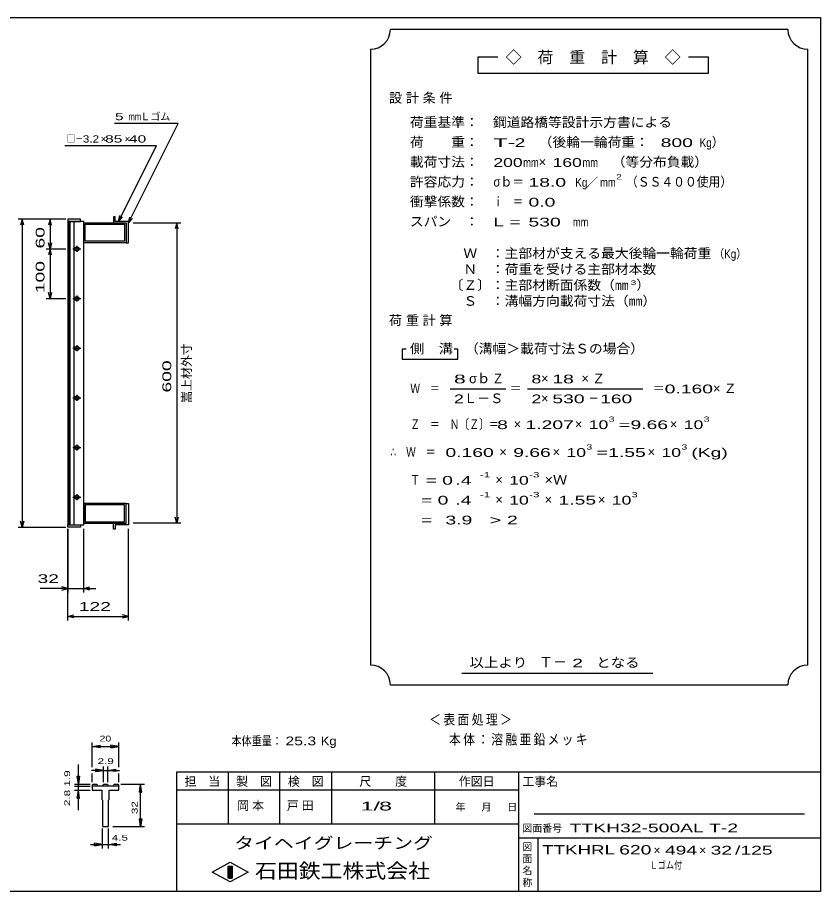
# Model space of a CAD drawing. Units: millimetres, scale not verified. Extents: x -1456 to 1385, y -1026 to 843.
# Drawn here: x -231 to 1385, y -917 to 843 of the extents above; entities that cross this region are included whole.
import ezdxf
from ezdxf.enums import TextEntityAlignment as Align

# ---------------------------------------------------------------- set-up
doc = ezdxf.new("R2010")
doc.units = ezdxf.units.MM
doc.header["$LTSCALE"] = 8
for name, color, linetype, lineweight in [('0_2', 150, 'Continuous', 25), ('16', 3, 'Continuous', 25), ('22', 2, 'Continuous', 25), ('32', 4, 'Continuous', 25)]:
    doc.layers.add(name, color=color, linetype=linetype, lineweight=lineweight)
doc.styles.add('ベクトル', font='')
doc.styles.get('ベクトル').set_extended_font_data('ベクトル')

msp = doc.modelspace()

# ---------------------------------------------------------------- linework, layer by layer
at = {"layer": '0_2'}
for p, q in [((-1383.2, 842.8), (1384.8, 842.8)), ((1384.8, 842.8), (1384.8, -917.2)), ((1384.8, -677.2), (88.8, -677.2)), ((88.8, -677.2), (88.8, -917.2)), ((192.8, -677.2), (192.8, -781.2)), ((296.8, -781.2), (296.8, -677.2)), ((400.8, -677.2), (400.8, -781.2)), ((608.8, -781.2), (608.8, -677.2)), ((776.8, -677.2), (776.8, -917.2)), ((776.8, -713.2), (88.8, -713.2)), ((1352.8, -761.2), (808.8, -761.2)), ((88.8, -781.2), (776.8, -781.2)), ((776.8, -809.2), (1384.8, -809.2)), ((816.8, -917.2), (816.8, -809.2)), ((160.8, -878), (196.8, -858)), ((196.8, -858), (232.8, -878)), ((196.8, -898), (160.8, -878)), ((192.8, -866), (200.8, -866)), ((192.8, -890), (192.8, -866)), ((192.8, -866), (194.4, -866)), ((194.4, -866), (194.4, -890)), ((196, -890), (196, -866)), ((196, -866), (197.6, -866)), ((232.8, -878), (196.8, -898)), ((197.6, -866), (197.6, -890)), ((199.2, -890), (199.2, -866)), ((199.2, -866), (200.8, -866)), ((200.8, -866), (200.8, -890)), ((200.8, -866), (200.8, -890)), ((200.8, -890), (192.8, -890)), ((194.4, -890), (196, -890)), ((197.6, -890), (199.2, -890)), ((1384.8, -917.2), (-1383.2, -917.2))]:
    msp.add_line(p, q, dxfattribs=at)
at = {"layer": '16'}
for p, q in [((-34.8, 441.3), (-37.8, 441.3)), ((-37.8, 441.3), (-37.8, 429.3)), ((-34.8, 432.3), (-34.8, 441.3)), ((-104.8, 436.8), (-129.8, 436.8)), ((-129.8, 436.8), (-129.8, 432.3)), ((-129.8, 432.3), (-104.8, 432.3)), ((-129.8, 432.3), (-129.8, -178.7)), ((-97.8, 432.3), (-129.8, 432.3)), ((-128.3, 432.3), (-128.3, -178.7)), ((-125.3, -178.7), (-125.3, 432.3)), ((-117.8, 432.3), (-117.8, -178.7)), ((-104.8, 432.3), (-104.8, 436.8)), ((-97.8, -178.7), (-97.8, 432.3)), ((-97.8, 429.3), (-12.8, 429.3)), ((-97.8, 389.3), (-97.8, 429.3)), ((-94.8, 426.3), (-15.8, 426.3)), ((-94.8, 392.3), (-94.8, 426.3)), ((-37.8, 429.3), (-12.8, 429.3)), ((-7.8, 432.3), (-34.8, 432.3)), ((-15.8, 426.3), (-15.8, 392.3)), ((-12.8, 429.3), (-12.8, 389.3)), ((-12.8, 429.3), (-12.8, 389.3)), ((-7.8, 389.3), (-7.8, 432.3)), ((-12.8, 389.3), (-97.8, 389.3)), ((-15.8, 392.3), (-94.8, 392.3)), ((-12.8, 389.3), (-7.8, 389.3)), ((-119.8, 376.8), (-103.8, 376.8)), ((-109.8, 379.8), (-113.8, 379.8)), ((-113.8, 373.8), (-109.8, 373.8)), ((-111.8, 382.8), (-111.8, 370.8)), ((-111.8, 282.8), (-111.8, 270.8)), ((-119.8, 276.8), (-103.8, 276.8)), ((-109.8, 279.8), (-113.8, 279.8)), ((-113.8, 273.8), (-109.8, 273.8)), ((-119.8, 176.8), (-103.8, 176.8)), ((-109.8, 179.8), (-113.8, 179.8)), ((-111.8, 182.8), (-111.8, 170.8)), ((-113.8, 173.8), (-109.8, 173.8)), ((-119.8, 76.8), (-103.8, 76.8)), ((-109.8, 79.8), (-113.8, 79.8)), ((-113.8, 73.8), (-109.8, 73.8)), ((-111.8, 82.8), (-111.8, 70.8)), ((-111.8, -17.2), (-111.8, -29.2)), ((-119.8, -23.2), (-103.8, -23.2)), ((-109.8, -20.2), (-113.8, -20.2)), ((-113.8, -26.2), (-109.8, -26.2)), ((-119.8, -123.2), (-103.8, -123.2)), ((-109.8, -120.2), (-113.8, -120.2)), ((-111.8, -117.2), (-111.8, -129.2)), ((-113.8, -126.2), (-109.8, -126.2)), ((-12.8, -135.7), (-97.8, -135.7)), ((-97.8, -135.7), (-97.8, -175.7)), ((-15.8, -138.7), (-94.8, -138.7)), ((-94.8, -138.7), (-94.8, -172.7)), ((-15.8, -172.7), (-15.8, -138.7)), ((-12.8, -175.7), (-12.8, -135.7)), ((-12.8, -135.7), (-7.8, -135.7)), ((-12.8, -175.7), (-12.8, -135.7)), ((-7.8, -135.7), (-7.8, -178.7)), ((-97.8, -175.7), (-12.8, -175.7)), ((-94.8, -172.7), (-15.8, -172.7)), ((-37.8, -187.7), (-37.8, -175.7)), ((-37.8, -175.7), (-12.8, -175.7)), ((-129.8, -178.7), (-104.8, -178.7)), ((-129.8, -183.2), (-129.8, -178.7)), ((-129.8, -178.7), (-97.8, -178.7)), ((-104.8, -183.2), (-129.8, -183.2)), ((-104.8, -178.7), (-104.8, -183.2)), ((-34.8, -187.7), (-37.8, -187.7)), ((-7.8, -178.7), (-34.8, -178.7)), ((-34.8, -178.7), (-34.8, -187.7))]:
    msp.add_line(p, q, dxfattribs=at)
for centre, radius, start, end in [((-113.8, 376.8), 3, 90, 270), ((-111.8, 376.8), 4, 46.6, 133.4), ((-111.8, 376.8), 4, 226.6, 313.4), ((-109.8, 376.8), 3, 270, 90), ((-113.8, 276.8), 3, 90, 270), ((-111.8, 276.8), 4, 46.6, 133.4), ((-111.8, 276.8), 4, 226.6, 313.4), ((-109.8, 276.8), 3, 270, 90), ((-113.8, 176.8), 3, 90, 270), ((-111.8, 176.8), 4, 46.6, 133.4), ((-109.8, 176.8), 3, 270, 90), ((-111.8, 176.8), 4, 226.6, 313.4), ((-113.8, 76.8), 3, 90, 270), ((-111.8, 76.8), 4, 46.6, 133.4), ((-111.8, 76.8), 4, 226.6, 313.4), ((-109.8, 76.8), 3, 270, 90), ((-113.8, -23.2), 3, 90, 270), ((-111.8, -23.2), 4, 46.6, 133.4), ((-111.8, -23.2), 4, 226.6, 313.4), ((-109.8, -23.2), 3, 270, 90), ((-113.8, -123.2), 3, 90, 270), ((-111.8, -123.2), 4, 46.6, 133.4), ((-109.8, -123.2), 3, 270, 90), ((-111.8, -123.2), 4, 226.6, 313.4)]:
    msp.add_arc(centre, radius, start, end, dxfattribs=at)
at = {"layer": '22', "color": 4}
for p, q in [((1319.2, 818.8), (519.2, 818.8)), ((479.2, 778.8), (479.2, -461.2)), ((1359.2, -461.2), (1359.2, 778.8)), ((735.2, 762.8), (695.2, 762.8)), ((695.2, 762.8), (695.2, 730.8)), ((1159.2, 762.8), (1119.2, 762.8)), ((1159.2, 730.8), (1159.2, 762.8)), ((695.2, 730.8), (1159.2, 730.8)), ((92.2, 629.3), (-35.8, 629.3)), ((-7.8, 429.3), (92.2, 629.3)), ((48.2, 584.3), (-135.8, 584.3)), ((-27.8, 432.3), (48.2, 584.3)), ((-27.8, 432.3), (-25.4, 443.98)), ((-27.8, 432.3), (-19.8, 441.1)), ((-7.8, 429.3), (-5.4, 440.98)), ((-133.8, 436.8), (-229.8, 436.8)), ((-221.8, 436.8), (-225, 424.8)), ((-218.6, 424.8), (-221.8, 436.8)), ((-221.8, 436.8), (-221.8, -183.2)), ((-133.8, 436.8), (-173.8, 436.8)), ((-165.8, 436.8), (-169, 424.8)), ((-162.6, 424.8), (-165.8, 436.8)), ((-165.8, 436.8), (-165.8, 376.8)), ((-7.8, 429.3), (0.2, 438.1)), ((1.2, 429.3), (97.2, 429.3)), ((89.2, 429.3), (86, 417.3)), ((92.4, 417.3), (89.2, 429.3)), ((89.2, 429.3), (89.2, -175.7)), ((-165.8, 376.8), (-169, 388.8)), ((-162.6, 388.8), (-165.8, 376.8)), ((-173.8, 376.8), (-133.8, 376.8)), ((-165.8, 376.8), (-169, 364.8)), ((-162.6, 364.8), (-165.8, 376.8)), ((-165.8, 376.8), (-165.8, 276.8)), ((-165.8, 276.8), (-169, 288.8)), ((-162.6, 288.8), (-165.8, 276.8)), ((-173.8, 276.8), (-133.8, 276.8)), ((551.2, 174.8), (543.2, 174.8)), ((543.2, 174.8), (543.2, 154.8)), ((655.2, 174.8), (647.2, 174.8)), ((655.2, 154.8), (655.2, 174.8)), ((543.2, 154.8), (655.2, 154.8)), ((639.2, 94.8), (751.2, 94.8)), ((795.2, 94.8), (1027.2, 94.8)), ((-221.8, -183.2), (-225, -171.2)), ((-218.6, -171.2), (-221.8, -183.2)), ((97.2, -175.7), (1.2, -175.7)), ((89.2, -175.7), (86, -163.7)), ((92.4, -163.7), (89.2, -175.7)), ((-229.8, -183.2), (-133.8, -183.2)), ((-129.8, -187.2), (-129.8, -315.2)), ((-129.8, -371.2), (-129.8, -187.2)), ((-97.8, -315.2), (-97.8, -187.2)), ((-7.8, -371.2), (-7.8, -187.2)), ((-129.8, -307.2), (-185.8, -307.2)), ((-129.8, -307.2), (-141.8, -304)), ((-141.8, -310.4), (-129.8, -307.2)), ((-129.8, -307.2), (-97.8, -307.2)), ((-97.8, -307.2), (-85.8, -304)), ((-85.8, -310.4), (-97.8, -307.2)), ((-97.8, -307.2), (-73.8, -307.2)), ((-129.8, -363.2), (-117.8, -360)), ((-117.8, -366.4), (-129.8, -363.2)), ((-129.8, -363.2), (-7.8, -363.2)), ((-7.8, -363.2), (-19.8, -360)), ((-19.8, -366.4), (-7.8, -363.2)), ((663.2, -477.2), (1047.2, -477.2)), ((519.2, -501.2), (1319.2, -501.2))]:
    msp.add_line(p, q, dxfattribs=at)
for centre, start, end in [((479.2, 818.8), 270, 0), ((1359.2, 818.8), 180, 270), ((479.2, -501.2), 0, 90), ((1359.2, -501.2), 90, 180)]:
    msp.add_arc(centre, 40, start, end, dxfattribs=at)
at = {"layer": '32'}
for p, q in [((-80.8, -666.8), (-80.8, -617.2)), ((-80.8, -625.2), (-64.8, -622.8)), ((-64.8, -627.6), (-80.8, -625.2)), ((-80.8, -625.2), (-27.467, -625.2)), ((-64.8, -627.6), (-64.8, -622.8)), ((-27.467, -625.2), (-43.467, -622.8)), ((-43.467, -627.6), (-43.467, -622.8)), ((-43.467, -627.6), (-27.467, -625.2)), ((-27.467, -666.8), (-27.467, -617.2)), ((-108.8, -701.2), (-108.8, -661.2)), ((-58, -697.2), (-58, -665.2)), ((-50.267, -665.2), (-50.267, -697.2)), ((-108.8, -701.2), (-111.2, -685.2)), ((-111.2, -685.2), (-106.4, -685.2)), ((-106.4, -685.2), (-108.8, -701.2)), ((-58, -673.2), (-82, -673.2)), ((-80.8, -697.2), (-80.8, -679.6)), ((-58, -673.2), (-74, -670.8)), ((-74, -670.8), (-74, -675.6)), ((-74, -675.6), (-58, -673.2)), ((-58, -673.2), (-50.267, -673.2)), ((-50.267, -673.2), (-34.267, -670.8)), ((-34.267, -675.6), (-50.267, -673.2)), ((-50.267, -673.2), (-26.267, -673.2)), ((-34.267, -670.8), (-34.267, -675.6)), ((-27.467, -697.2), (-27.467, -679.6)), ((-116.8, -701.2), (-84.8, -701.2)), ((-108.8, -713.2), (-108.8, -701.2)), ((-80.8, -705.2), (-79.467, -701.2)), ((-79.467, -701.2), (-71.733, -701.2)), ((-71.733, -701.2), (-70.4, -705.2)), ((-59.333, -705.2), (-58, -701.2)), ((-58, -701.2), (-50.267, -701.2)), ((-50.267, -701.2), (-48.933, -705.2)), ((-37.867, -705.2), (-36.533, -701.2)), ((-36.533, -701.2), (-28.8, -701.2)), ((-28.8, -701.2), (-27.467, -705.2)), ((-23.467, -701.2), (24.533, -701.2)), ((14.133, -717.2), (16.533, -701.2)), ((18.933, -717.2), (16.533, -701.2)), ((16.533, -786.534), (16.533, -701.2)), ((-116.8, -705.2), (-84.8, -705.2)), ((-116.8, -713.2), (-84.8, -713.2)), ((-111.2, -729.2), (-108.8, -713.2)), ((-106.4, -729.2), (-108.8, -713.2)), ((-108.8, -753.2), (-108.8, -713.2)), ((-80.8, -705.2), (-80.8, -713.2)), ((-27.467, -705.2), (-80.8, -705.2)), ((-80.8, -713.2), (-61.467, -713.2)), ((-61.467, -713.2), (-61.467, -731.867)), ((-46.8, -731.867), (-46.8, -713.2)), ((-46.8, -713.2), (-27.467, -713.2)), ((-27.467, -713.2), (-27.467, -705.2)), ((14.133, -717.2), (18.933, -717.2)), ((-111.2, -729.2), (-106.4, -729.2)), ((-61.467, -731.867), (-60.133, -733.2)), ((-60.133, -733.2), (-60.133, -786.533)), ((-48.133, -733.2), (-46.8, -731.867)), ((-48.133, -786.533), (-48.133, -733.2)), ((16.533, -786.534), (14.133, -770.534)), ((14.133, -770.534), (18.933, -770.534)), ((18.933, -770.534), (16.533, -786.534)), ((-60.133, -786.533), (-48.133, -786.533)), ((-60.133, -830.534), (-60.133, -790.534)), ((-48.133, -830.534), (-48.133, -790.534)), ((-39.467, -786.534), (24.533, -786.534)), ((-84.133, -822.534), (-60.133, -822.534)), ((-60.133, -822.534), (-76.133, -820.134)), ((-76.133, -824.934), (-76.133, -820.134)), ((-76.133, -824.934), (-60.133, -822.534)), ((-60.133, -822.534), (-48.133, -822.534)), ((-48.133, -822.534), (-32.133, -820.134)), ((-32.133, -824.934), (-48.133, -822.534)), ((-48.133, -822.534), (-24.133, -822.534)), ((-32.133, -824.934), (-32.133, -820.134))]:
    msp.add_line(p, q, dxfattribs=at)
msp.add_circle((-108.8, -705.2), 0.8, dxfattribs=at)

# ---------------------------------------------------------------- texts
at = {"layer": '0_2', "style": 'ベクトル'}
for s, height, p in [('担\u3000当', 17.6, (104.8, -695.6)), ('製\u3000図', 17.6, (208.8, -695.6)), ('検\u3000図', 17.6, (312.8, -695.6)), ('尺\u3000\u3000度', 17.6, (456.8, -695.6)), ('作図日', 17.6, (656.8, -695.6)), ('工事名', 17.6, (784.8, -695.6)), ('年', 14.66, (650.4, -747.2)), ('月', 14.66, (702.4, -747.2)), ('日', 14.66, (754.4, -747.2)), ('図面番号', 14.66, (784.8, -789.6)), ('図', 14.66, (784.8, -827.2)), ('面', 14.66, (784.8, -851.2)), ('名', 14.66, (784.8, -875.2)), ('称', 14.66, (784.8, -899.2))]:
    msp.add_text(s, height=height, dxfattribs=at).set_placement(p, align=Align.MIDDLE_LEFT)
at = {"layer": '0_2', "color": 222, "style": 'ベクトル'}
for s, height, width, p in [('タイヘイグレーチング', 23.46, 1.25, (204.8, -819.6)), ('石田鉄工株式会社', 29.33, 1.1, (246.8, -875.6))]:
    msp.add_text(s, height=height, dxfattribs=dict(at, width=width)).set_placement(p, align=Align.MIDDLE_LEFT)
at = {"layer": '22', "style": 'ベクトル'}
for s, height, p in [('◇\u3000荷\u3000重\u3000計\u3000算\u3000◇', 23.46, (751.2, 762.8)), ('Ｌゴム', 14.66, (16.2, 643.3)), ('×', 14.66, (-63.8, 598.3)), ('×', 14.66, (-15.8, 598.3)), ('）', 19.35, (1165.6, 592)), ('×', 19.35, (817.6, 552)), ('／', 17.6, (913.2, 510.8)), ('）', 19.35, (1014.4, 304)), ('σｂ', 19.35, (677.6, 116)), ('×', 19.35, (822.4, 116)), ('Ｌ－Ｓ', 19.35, (667.2, 76)), ('×', 19.35, (822.4, 76)), ('×', 19.35, (767.2, 24)), ('×', 19.35, (890.4, 24)), ('×', 19.35, (1081.6, 24)), ('×', 19.35, (738.4, -32)), ('×', 19.35, (845.6, -32)), ('×', 19.35, (1036.8, -32)), ('×', 19.35, (730.4, -88)), ('×', 19.35, (730.4, -128)), ('×', 19.35, (829.6, -128)), ('×', 19.35, (936.8, -128)), ('Ｔ－', 20.53, (818.4, -455.2)), ('×', 17.6, (1048.8, -834)), ('×', 17.6, (1140.8, -834))]:
    msp.add_text(s, height=height, dxfattribs=at).set_placement(p, align=Align.MIDDLE_LEFT)
for s, height, width, p in [(' 5 ', 14.66, 1.6, (-43.8, 643.3)), ('mm', 14.66, 0.75, (-7.8, 643.3)), ('荷重基準：\u3000', 19.35, 1.05, (558.4, 632)), ('鋼道路橋等設計示方書による', 19.35, 1.05, (725.6, 632)), ('□－', 14.66, 0.8, (-131.8, 598.3)), ('3.2', 14.66, 1.2, (-99.8, 598.3)), (' 85 ', 14.66, 1.6, (-63.8, 598.3)), (' 40 ', 14.66, 1.6, (-15.8, 598.3)), ('荷\u3000\u3000重：\u3000', 19.35, 1.05, (558.4, 592)), ('T-', 17.6, 2, (726.4, 590.8)), (' 2 ', 17.6, 1.65, (758.4, 590.8)), ('（後輪一輪荷重：', 19.35, 1.05, (817.6, 592)), ('  800', 17.6, 1.65, (1041.6, 590.8)), ('Kg', 17.6, 0.85, (1141.6, 590.8)), ('載荷寸法：\u3000', 19.35, 1.05, (558.4, 552)), ('\u3000（等分布負載）', 19.35, 1.05, (936.8, 552)), ('200', 17.6, 1.5, (726.4, 550.8)), ('mm', 17.6, 0.8, (786.4, 550.8)), ('160', 17.6, 1.5, (845.6, 550.8)), ('mm', 17.6, 0.8, (905.6, 550.8)), ('許容応力：\u3000', 19.35, 1.05, (558.4, 512)), ('σｂ＝', 19.35, 0.9, (726.4, 512)), (' 18.0', 17.6, 1.65, (786.4, 510.8)), ('Kg', 17.6, 0.85, (891.2, 510.8)), ('mm', 17.6, 0.8, (941.2, 510.8)), ('2', 10.56, 1.5, (973.2, 522)), ('（ＳＳ４００使用）', 19.35, 0.9, (993.2, 512)), ('衝撃係数：\u3000', 19.35, 1.05, (558.4, 472)), ('ｉ\u3000＝', 19.35, 0.75, (726.4, 472)), (' 0.0', 17.6, 1.65, (786.4, 470.8)), ('スパン\u3000：\u3000', 19.35, 1.05, (558.4, 432)), ('L =', 17.6, 1.65, (726.4, 430.8)), (' 530 ', 17.6, 1.65, (786.4, 430.8)), ('mm', 17.6, 0.8, (886.4, 430.8)), ('\u3000Ｗ\u3000：主部材が支える最大後輪一輪荷重', 19.35, 1.05, (638.4, 368)), ('（Kg）', 17.6, 0.85, (1170.4, 366.8)), ('\u3000Ｎ\u3000：荷重を受ける主部材本数', 19.35, 1.05, (638.4, 336)), ('〔Ｚ〕：主部材断面係数（㎜', 19.35, 1.05, (638.4, 304)), ('3', 8.798, 1.8, (1002.4, 308.8)), ('\u3000Ｓ\u3000：溝幅方向載荷寸法（㎜）', 19.35, 1.05, (638.4, 272)), ('側\u3000溝', 19.35, 1.1, (558.4, 176)), ('\u3000（溝幅＞載荷寸法Ｓの場合）', 19.35, 1.05, (641.6, 176)), ('8', 17.6, 1.8, (647.2, 114.8)), ('Ｚ', 19.35, 0.9, (724, 116)), ('8', 17.6, 1.5, (803.2, 114.8)), (' 18 ', 17.6, 1.65, (834.4, 114.8)), ('Ｗ\u3000＝', 19.35, 0.75, (559.2, 96)), ('＝', 19.35, 0.9, (759.2, 96)), ('＝', 19.35, 0.9, (1047.2, 96)), ('0.160', 17.6, 1.65, (1071.2, 94.8)), ('2', 17.6, 1.5, (647.2, 74.8)), ('2', 17.6, 1.5, (803.2, 74.8)), (' 530 ', 17.6, 1.65, (834.4, 74.8)), ('－', 19.35, 0.75, (918.4, 76)), (' 160 ', 17.6, 1.65, (930.4, 74.8)), ('Ｚ\u3000＝\u3000Ｎ〔Ｚ〕＝', 19.35, 0.75, (559.2, 24)), ('3', 10.56, 1.5, (958.4, 34)), ('3', 10.56, 1.5, (1149.6, 34)), (' 8 ', 17.6, 1.65, (723.2, 22.8)), ('1.207', 17.6, 1.65, (791.2, 22.8)), ('10', 17.6, 1.5, (918.4, 22.8)), ('=', 17.6, 1.7, (978.4, 22.8)), ('9.66', 17.6, 1.65, (1002.4, 22.8)), ('10', 17.6, 1.5, (1109.6, 22.8)), ('3', 10.56, 1.5, (913.6, -22)), ('3', 10.56, 1.5, (1104.8, -22)), ('∴\u3000Ｗ\u3000＝', 19.35, 0.75, (519.2, -32)), (' 0.160', 17.6, 1.65, (619.2, -33.2)), ('9.66', 17.6, 1.65, (766.4, -33.2)), ('10', 17.6, 1.5, (873.6, -33.2)), ('=', 17.6, 1.7, (933.6, -33.2)), ('1.55', 17.6, 1.65, (957.6, -33.2)), ('10', 17.6, 1.5, (1064.8, -33.2)), ('(Kg)', 17.6, 1.65, (1124.8, -33.2)), ('Ｔ', 19.35, 0.75, (559.2, -88)), (' = 0', 17.6, 1.65, (579.2, -89.2)), (' .4 ', 17.6, 1.65, (639.2, -89.2)), ('-1', 10.56, 1.65, (699.2, -78)), ('10', 17.6, 1.5, (758.4, -89.2)), ('-3', 10.56, 1.65, (798.4, -78)), ('×Ｗ', 19.35, 1.1, (829.6, -88)), ('  = 0', 17.6, 1.65, (559.2, -129.2)), (' .4 ', 17.6, 1.65, (639.2, -129.2)), ('-1', 10.56, 1.65, (699.2, -118)), ('10', 17.6, 1.5, (758.4, -129.2)), ('-3', 10.56, 1.65, (798.4, -118)), ('1.55', 17.6, 1.65, (857.6, -129.2)), ('10', 17.6, 1.5, (964.8, -129.2)), ('3', 10.56, 1.5, (1004.8, -118)), ('  =', 17.6, 1.65, (559.2, -169.2)), (' 3.9', 17.6, 1.65, (619.2, -169.2)), ('>', 17.6, 1.7, (719.2, -169.2)), (' 2 ', 17.6, 1.65, (743.2, -169.2)), (' 32 ', 17.6, 1.65, (-201.8, -287.2)), (' 122 ', 17.6, 1.65, (-118.8, -343.2)), ('以上より\u3000', 19.35, 1.1, (678.4, -456)), (' 2 ', 17.6, 1.65, (874.4, -457.2)), ('となる', 19.35, 1.1, (933.6, -456)), ('本体重量：', 17.6, 0.85, (199.2, -614)), (' 25.3', 17.6, 1.35, (299.2, -614)), ('Kg', 17.6, 1.1, (379.2, -614)), ('1/', 17.6, 2, (459.2, -745.2)), (' 8 ', 17.6, 2, (483.2, -745.2)), ('TTKH32-500AL T-2                       ', 17.6, 1.65, (880, -789.2)), ('TTKHRL', 18.77, 1.5, (824.8, -833.2)), (' 620 ', 18.77, 1.55, (968.8, -833.2)), (' 494 ', 17.6, 1.65, (1060.8, -834)), (' 32 ', 17.6, 1.65, (1152.8, -834)), ('/', 17.6, 1.65, (1212.8, -834)), (' 125 ', 17.6, 1.65, (1212.8, -834)), ('Ｌゴム付', 14.66, 0.8, (1040.8, -864))]:
    msp.add_text(s, height=height, dxfattribs=dict(at, width=width)).set_placement(p, align=Align.MIDDLE_LEFT)
at = {"layer": '22', "style": 'ベクトル', "width": 1.65}
for s, p in [(' 60 ', (-185.8, 366.8)), (' 100 ', (-185.8, 276.8)), (' 600', (69.2, 76.8))]:
    msp.add_text(s, height=17.6, rotation=90, dxfattribs=at).set_placement(p, align=Align.MIDDLE_LEFT)
at = {"layer": '22', "style": 'ベクトル'}
msp.add_text('嵩上材外寸', height=17.6, rotation=90, dxfattribs=at).set_placement((109.2, 66.8), align=Align.MIDDLE_LEFT)
at = {"layer": '22', "attachment_point": 4, "style": 'ベクトル'}
for s, insert, char_height in [('\\T1.28;設計条件', (516.4, 680), 19.35), ('\\T1.28;荷重計算', (516.4, 232), 19.35), ('\\T1.42;×Ｚ', (903.6, 116), 19.35), ('\\T1.42;×Ｚ', (1168.4, 96), 19.35), ('\\T1.2;\\W0.85;＜表面処理＞', (597.2, -572), 20.53), ('\\T1.19;\\W0.85;本体：溶融亜鉛メッキ', (637.2, -612), 20.53), ('\\T1.25;岡本\u3000', (210.8, -745.2), 17.6), ('\\T1.25;戸田\u3000', (310.8, -745.2), 17.6)]:
    msp.add_mtext(s, dxfattribs=dict(at, insert=insert, char_height=char_height))
at = {"layer": '32', "color": 2, "style": 'ベクトル'}
for s, width, p in [('20', 1.35, (-66.133, -609.2)), ('2.9', 1.5, (-70.133, -654.8)), (' 4.5 ', 1.5, (-48.133, -808.934))]:
    msp.add_text(s, height=11.73, dxfattribs=dict(at, width=width)).set_placement(p, align=Align.MIDDLE_LEFT)
at = {"layer": '32', "color": 2, "style": 'ベクトル', "width": 1.5}
for s, p in [('2.8 1.9', (-131.2, -745.2)), (' 32 ', (4.533, -767.867))]:
    msp.add_text(s, height=11.73, rotation=90, dxfattribs=at).set_placement(p, align=Align.MIDDLE_LEFT)

doc.saveas('drawing.dxf')
